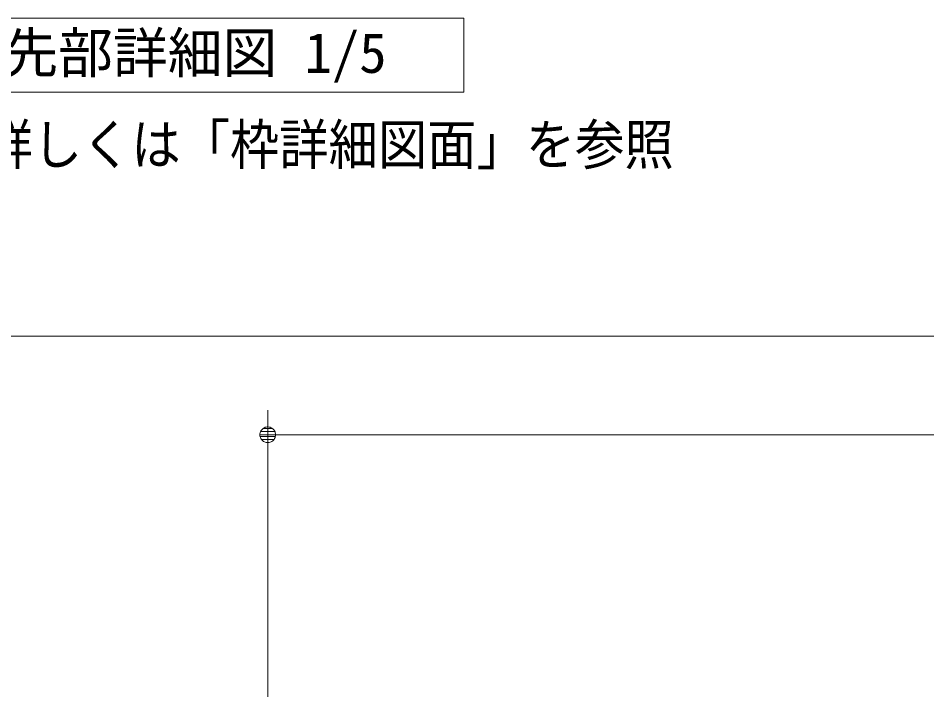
# Model space of a CAD drawing. Units: millimetres, scale not verified. Extents: x -6062 to 6062, y -3045 to 3045.
# Drawn here: x -4590 to -3853, y 1258 to 1808 of the extents above; entities that cross this region are included whole.
import ezdxf
from ezdxf.enums import TextEntityAlignment as Align

# ---------------------------------------------------------------- set-up
doc = ezdxf.new("R2010")
doc.units = ezdxf.units.MM
doc.header["$LTSCALE"] = 20
for name, color, linetype, lineweight in [('0-0_2寸法-1', 7, 'Continuous', 9), ('0-1_0', 7, 'Continuous', 9), ('0-2_2寸法-3', 7, 'Continuous', 9)]:
    doc.layers.add(name, color=color, linetype=linetype, lineweight=lineweight)
doc.styles.add('ＭＳ ゴシック', font='')
doc.styles.get('ＭＳ ゴシック').set_extended_font_data('MS Gothic')

# ---------------------------------------------------------------- blocks, each defined once
blk = doc.blocks.new('グループ-97')
at = {"layer": '0-2_2寸法-3'}
blk.add_lwpolyline([(-57820, 36154.8), (-48820, 36154.8), (-48820, 34954.8), (-57820, 34954.8)], close=True, dxfattribs=at)
at = {"layer": '0-2_2寸法-3', "style": 'ＭＳ ゴシック'}
blk.add_text('戸先部詳細図 1/5', height=650.9, dxfattribs=at).set_placement((-57172.1, 35072.4), align=Align.BOTTOM_LEFT)
blk = doc.blocks.new('_Dot')
at = {"layer": '0-1_0'}
for p, q in [((-10, 0), (-20, 0)), ((9.78, 2), (-9.78, 2)), ((7.99, 6), (-7.99, 6)), ((9.16, -3.98), (-9.16, -3.98)), ((6, -7.98), (-6, -7.98))]:
    blk.add_line(p, q, dxfattribs=at)
for points in [[(10, 0), (9.92, 1.25), (9.69, 2.49), (9.3, 3.68), (8.76, 4.82), (8.09, 5.88), (7.29, 6.85), (6.37, 7.71), (5.36, 8.44), (4.26, 9.05), (3.09, 9.51), (1.87, 9.82), (0.63, 9.98), (-0.63, 9.98), (-1.87, 9.82), (-3.09, 9.51), (-4.26, 9.05), (-5.36, 8.44), (-6.37, 7.71), (-7.29, 6.85), (-8.09, 5.88), (-8.76, 4.82), (-9.3, 3.68), (-9.69, 2.49), (-9.92, 1.25), (-10, 0), (0, 0)], [(-10, 0), (-9.92, -1.25), (-9.69, -2.49), (-9.3, -3.68), (-8.76, -4.82), (-8.09, -5.88), (-7.29, -6.85), (-6.37, -7.71), (-5.36, -8.44), (-4.26, -9.05), (-3.09, -9.51), (-1.87, -9.82), (-0.63, -9.98), (0.63, -9.98), (1.87, -9.82), (3.09, -9.51), (4.26, -9.05), (5.36, -8.44), (6.37, -7.71), (7.29, -6.85), (8.09, -5.88), (8.76, -4.82), (9.3, -3.68), (9.69, -2.49), (9.92, -1.25), (10, 0), (0, 0)]]:
    blk.add_lwpolyline(points, close=True, dxfattribs=at)

msp = doc.modelspace()

# ---------------------------------------------------------------- linework, layer by layer
at = {"layer": '0-0_2寸法-1'}
for p, q in [((-5574.79, 1550), (-841.21, 1550)), ((-4387.5, 1257.54), (-4387.5, 1490)), ((-4374.79, 1470), (-853.21, 1470))]:
    msp.add_line(p, q, dxfattribs=at)

# ---------------------------------------------------------------- block references
at = {"layer": '0-0_2寸法-1', "xscale": 0.6356201, "yscale": 0.6356201, "rotation": 180}
msp.add_blockref('_Dot', (-4387.5, 1470), dxfattribs=at)
at = {"layer": '0-2_2寸法-3', "xscale": 0.05, "yscale": 0.05}
msp.add_blockref('グループ-97', (-1787.5, 0), dxfattribs=at)

# ---------------------------------------------------------------- texts
at = {"layer": '0-2_2寸法-3', "style": 'ＭＳ ゴシック', "width": 0.9}
msp.add_text('※ 詳しくは「枠詳細図面」を参照', height=32.55, dxfattribs=at).set_placement((-4677.78, 1679.26), align=Align.BOTTOM_LEFT)

doc.saveas('drawing.dxf')
